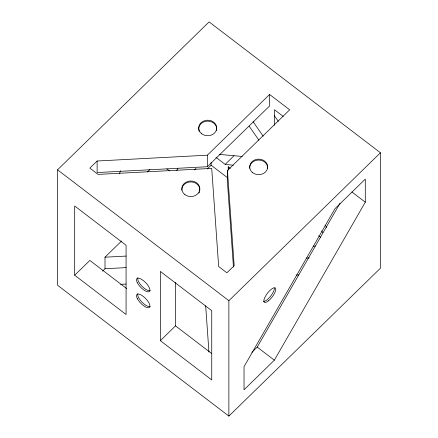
<?xml version="1.0" encoding="UTF-8"?>
<svg xmlns="http://www.w3.org/2000/svg" width="438" height="438" viewBox="0 0 438 438"><rect width="100%" height="100%" fill="white"/><g stroke="black" fill="none" stroke-linecap="round" stroke-linejoin="round"><path stroke-width="0.66" d="M119.284 173.842L120.642 170.727M176.777 170.667L177.861 168.176M251.834 352.344L257.216 347.099L339.987 203.298M274.347 360.184L365.292 202.186L365.292 179.104L334.977 208.685L244.032 366.683L244.032 389.765L274.347 360.184L257.216 347.099M57.553 169.818L209.123 21.9L380.447 152.769L380.447 268.182L228.877 416.1L57.553 285.231L57.553 169.818L228.877 300.687L228.877 416.1M97.121 161.009L89.839 168.115L98.074 174.401L211.718 168.4L218.666 266.523L226.9 272.808L234.182 265.702L227.442 170.535L289.677 109.801L269.584 94.455L207.349 155.189L97.121 161.009L97.121 172.55L207.349 166.73L269.584 105.996L269.584 94.455M147.496 171.937L149.933 169.555M74.684 275.234L74.684 205.991L126.078 245.253L126.078 314.495L74.684 275.234L89.839 260.446L126.631 288.549M102.552 271.122L105 268.735L105 257.194L121.622 240.971M194.477 169.873L195.945 168.438M207.19 169.008L211.1 165.192L211.1 162.476M215.967 157.368L225.165 164.392L233.963 155.802M160.346 340.671L160.346 271.423L211.74 310.684L211.74 379.932L160.346 340.671L175.501 325.877L175.501 282.428M228.877 300.687L380.447 152.769M105 257.194L126.144 256.077M313.29 246.194L315.338 246.085M105 268.735L126.144 267.618M306.469 258.097L309.195 257.949M120.614 284.35L126.073 284.065M296.165 275.08L298.891 274.938M219.235 154.384L242.274 156.459M225.165 164.392L233.235 165.219M283.249 116.431L274.456 109.714L274.456 125.295M351.906 191.959L365.292 202.186M228.231 170.13L228.231 166.736L230.399 168.389M318.585 235.754L320.747 237.407M211.1 165.192L227.7 177.866M166.845 168.887L169.522 170.935M175.501 325.877L211.751 353.57M274.456 115.813L278.344 121.397M253.076 121.665L263.183 136.191M325.144 225.225L326.704 227.47M249.173 126.204L258.885 140.165M321.689 230.974L322.844 232.649M228.231 166.736L228.428 169.457M233.459 267.049L227.442 182.077L227.442 170.535M205.674 305.795L208.948 352.032M207.349 155.189L207.349 166.73M150.245 306.48A9.006 3.405 45.7 0 1 141.824 301.974A9.006 3.405 45.7 0 1 137.893 293.597M150.245 290.58A9.006 3.405 45.7 0 1 141.824 286.069A9.006 3.405 45.7 0 1 137.893 277.692M274.434 288.105A9.006 3.011 -52.6 0 1 270.186 296.745A9.006 3.011 -52.6 0 1 263.391 301.404M199.52 191.734A9.006 7.774 0 0 1 198.89 193.163M181.841 190.169A9.006 7.774 0 0 1 191.067 181.918A9.006 7.774 0 0 1 199.777 190.574M249.693 168.291A9.006 7.774 0 0 1 258.918 160.045A9.006 7.774 0 0 1 267.629 168.701M199.17 131.351A9.006 7.774 0 0 1 207.163 121.123A9.006 7.774 0 0 1 216.536 130.431M268.445 300.857A9.006 3.011 -52.6 0 0 275.535 288.209A9.006 3.011 -52.6 0 0 265.477 296.214A9.006 3.011 -52.6 0 0 268.445 300.857M137.373 298.721A9.006 3.405 45.7 0 0 149.051 307.646A9.006 3.405 45.7 0 0 143.215 296.367A9.006 3.405 45.7 0 0 137.373 298.721M137.373 282.817A9.006 3.405 45.7 0 0 149.051 291.741A9.006 3.405 45.7 0 0 143.215 280.462A9.006 3.405 45.7 0 0 137.373 282.817M201.743 133.798A9.006 7.774 0 0 0 216.536 129.522A9.006 7.774 0 0 0 204.853 120.598A9.006 7.774 0 0 0 201.743 133.798M252.715 172.731A9.006 7.774 0 0 0 267.503 168.46A9.006 7.774 0 0 0 255.825 159.536A9.006 7.774 0 0 0 252.715 172.731M184.863 194.609A9.006 7.774 0 0 0 199.657 190.333A9.006 7.774 0 0 0 187.973 181.409A9.006 7.774 0 0 0 184.863 194.609"/></g></svg>
